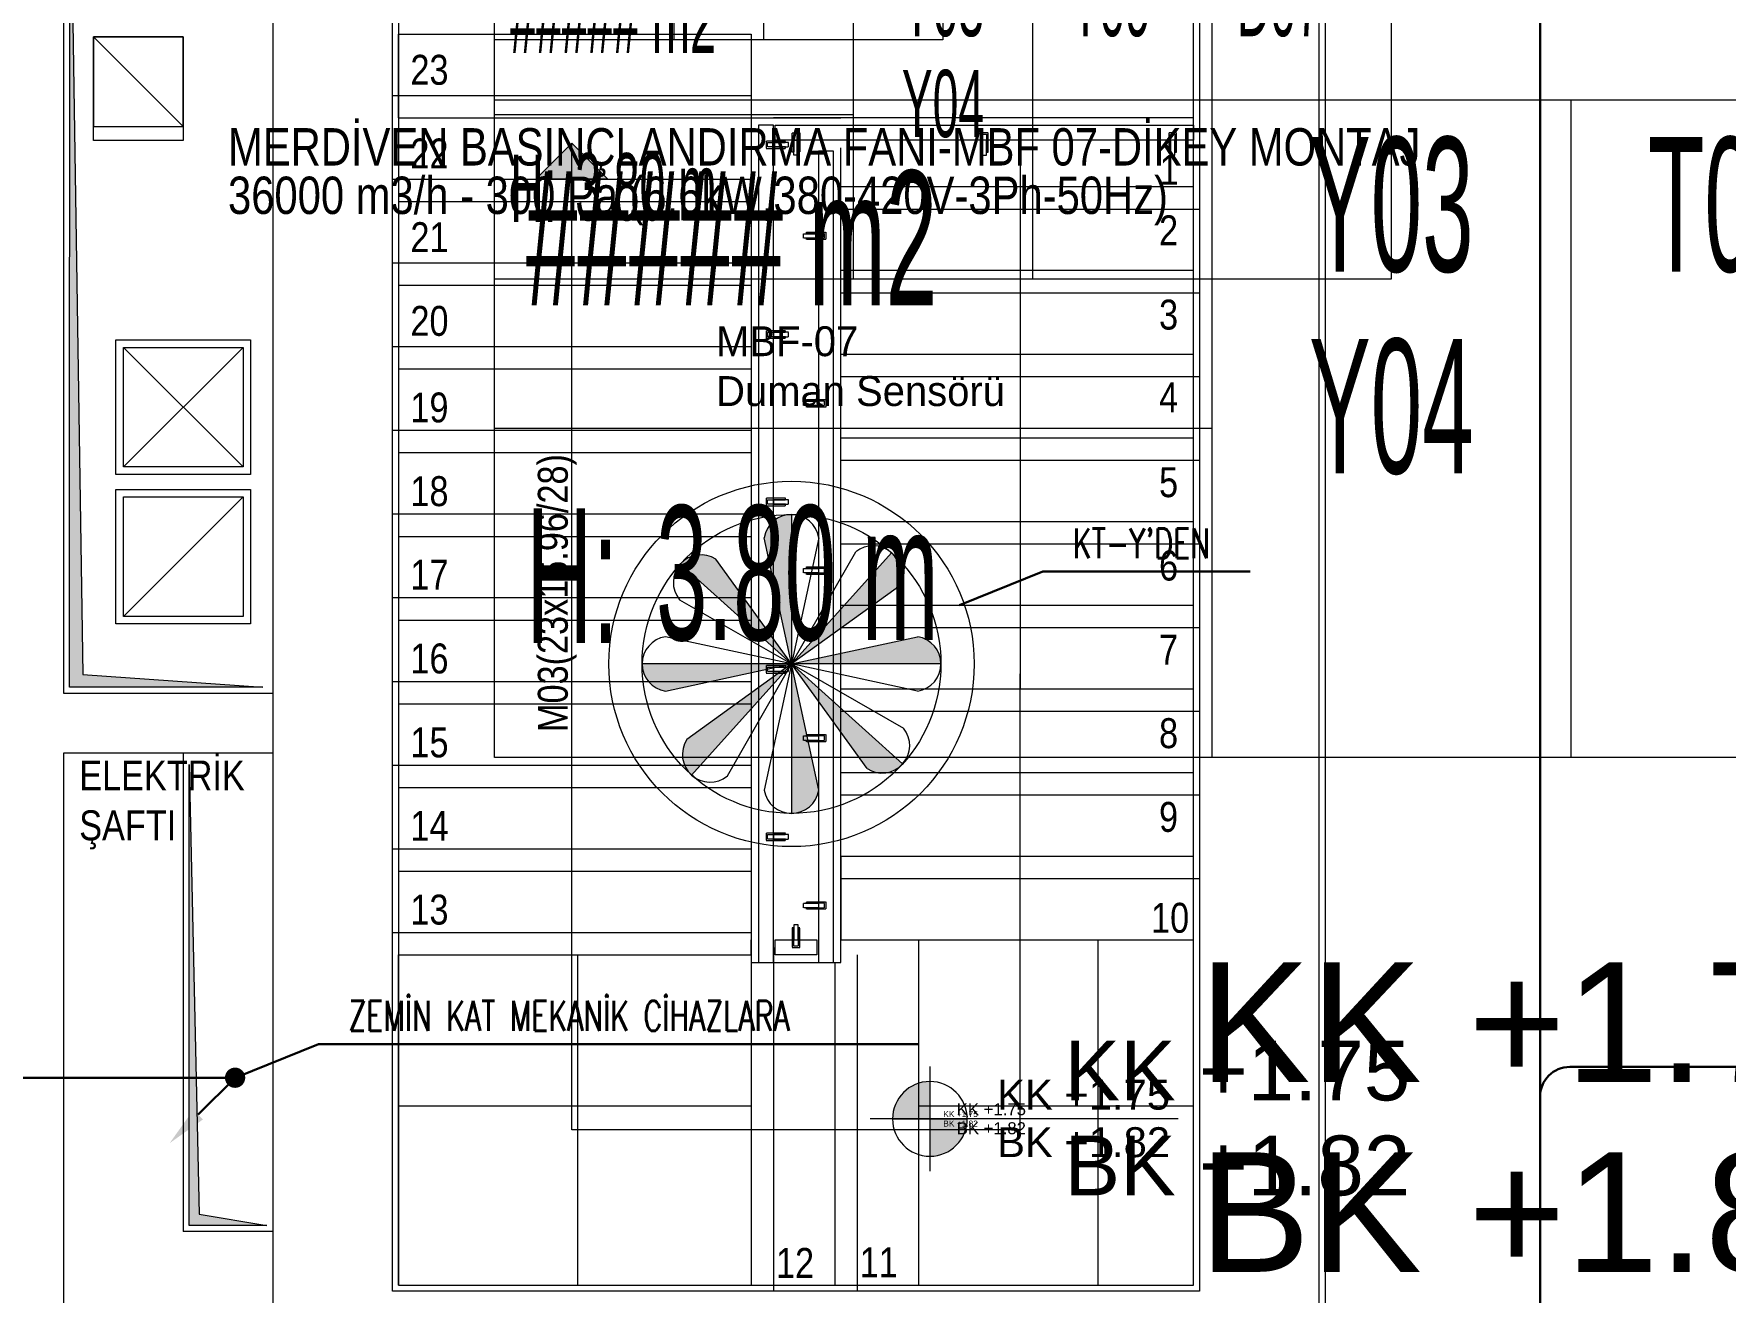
# Model space of a CAD drawing. Extents: x -9058 to 11890, y 0 to 4205.
# Drawn here: x 8725 to 9291, y 2956 to 3376 of the extents above; entities that cross this region are included whole.
import ezdxf
from ezdxf.enums import TextEntityAlignment as Align

# ---------------------------------------------------------------- set-up
doc = ezdxf.new("R2010")
doc.units = 0
doc.header["$MEASUREMENT"] = 0
for name, pattern in [('DOT2', [0.125, 0, -0.125]), ('DUZ', [0]), ('HIDDEN', [0.375, 0.25, -0.125]), ('Strichpunkt2', [12.7, 6.35, -3.175, 0, -3.175])]:
    doc.linetypes.add(name, pattern=pattern)
doc.layers.get('0').update_dxf_attribs({"color": 9, "lineweight": 9})
doc.layers.add('1-MERDIVEN-Y-TEXT', color=181, linetype='Continuous')
doc.layers.add('Bakirci', color=6, linetype='Strichpunkt2')
for name, color, linetype, lineweight in [('20', 9, 'DOT2', 9), ('40A', 9, 'Continuous', 9), ('E-AŞAĞI İNEN HAT', 7, 'Continuous', 30), ('E-KABLO', 7, 'Continuous', 30), ('E-YAZI', 7, 'Continuous', 30), ('H-CIHAZ', 132, 'Continuous', 40), ('M-TEFRIS2-015', 129, 'Continuous', 9), ('M-TEFRIS2-015 @ 1 (1)', 129, 'Continuous', 9), ('M-TEFRIS2-015 @ 1 (2)', 129, 'Continuous', 9), ('M-TEFRIS2-015 @ 10 (1)', 129, 'Continuous', 9), ('M-TEFRIS2-015 @ 10 (2)', 129, 'Continuous', 9), ('M-TEFRIS2-015 @ 10 (3)', 129, 'Continuous', 9), ('M-TEFRIS2-015 @ 2 (1)', 129, 'Continuous', 9), ('M-TEFRIS2-015 @ 2 (2)', 129, 'Continuous', 9), ('M-TEFRIS2-015 @ 20', 129, 'Continuous', 9), ('M-TEFRIS2-015 @ 5 (1)', 129, 'Continuous', 9), ('M-TEFRIS2-015 @ 5 (2)', 129, 'Continuous', 9)]:
    doc.layers.add(name, color=color, linetype=linetype, lineweight=lineweight)
doc.styles.add('Arial', font='arial.ttf', dxfattribs={"height": 2.5})
doc.styles.add('E-YAZI', font='txttw.shx')
doc.styles.add('LUCIDASANS', font='arial.ttf', dxfattribs={"width": 0.8})
doc.styles.add('MuuM_TEXT-STANDART', font='ARIALN.TTF')

# ---------------------------------------------------------------- blocks, each defined once
blk = doc.blocks.new('0a_roomno2')
blk.add_lwpolyline([(30, -16), (0, -16), (0, 0), (30, 0)], close=True)
for points in [[(0, 0), (30, 0)], [(0, -5), (30, -5)], [(12, -5), (12, -16)], [(18, -5), (18, -16)], [(24, -5), (24, -16)], [(12, -10.5), (0, -10.5)]]:
    blk.add_lwpolyline(points)
at = {"layer": '40A'}
blk.add_lwpolyline([(0, 0), (30, 0)], dxfattribs=at)
at = {"style": 'MuuM_TEXT-STANDART', "width": 0.6}
blk.add_text('H:', height=2.25, dxfattribs=at).set_placement((0.525, -12.962), align=Align.MIDDLE_LEFT)
at = {"style": 'Arial'}
blk.add_attdef('ODANO', (0, 1.505), '', height=3, dxfattribs=at)
blk.add_attdef('MEKANADI', text='', height=3, dxfattribs=at).set_placement((0.525, -4.75), align=Align.BOTTOM_LEFT)
at = {"style": 'MuuM_TEXT-STANDART', "width": 0.6}
for tag, p in [('YER01', (15, -7)), ('TAVAN01', (20.625, -7)), ('DUVAR01', (26.25, -7)), ('YER02', (15, -10.375)), ('TAVAN02', (20.625, -10.375)), ('DUVAR02', (26.25, -10.375)), ('YER03', (15, -13.75)), ('TAVAN03', (20.625, -13.75)), ('DUVAR03', (26.25, -13.75))]:
    blk.add_attdef(tag, text='', height=2.25, dxfattribs=at).set_placement(p, align=Align.MIDDLE_CENTER)
at = {"style": 'MuuM_TEXT-STANDART'}
blk.add_attdef('M2', text='', height=2.25, dxfattribs=at).set_placement((1.323, -7.805), align=Align.MIDDLE_LEFT)
at = {"style": 'MuuM_TEXT-STANDART', "width": 0.6}
blk.add_attdef('TEMIZTAVANYUKSEKLIGI', text='', height=2.25, dxfattribs=at).set_placement((2.7, -13.162), align=Align.MIDDLE_LEFT)
blk = doc.blocks.new('*U671')
at = {"layer": 'M-TEFRIS2-015 @ 10 (1)'}
ref = blk.add_blockref('0a_roomno2', (8879.22, 3454.43), dxfattribs=dict(at, xscale=10, yscale=10, zscale=10))
ref.add_attrib('ODANO', ' PRS-1K-07', (8879.22, 3471.98), dxfattribs={"layer": '0', "height": 30, "style": 'Arial'})
ref.add_attrib('MEKANADI', 'M03 Y.MERD.', dxfattribs={"layer": '0', "height": 30, "style": 'Arial', "width": 0.9}).set_placement((8884.47, 3409.43), align=Align.BOTTOM_LEFT)
ref.add_attrib('M2', '##### m2', dxfattribs={"layer": '0', "height": 22.5, "style": 'MuuM_TEXT-STANDART', "width": 0.6}).set_placement((8884.47, 3381.3), align=Align.MIDDLE_LEFT)
ref.add_attrib('TEMIZTAVANYUKSEKLIGI', '3.80 m', dxfattribs={"layer": '0', "height": 22.5, "style": 'MuuM_TEXT-STANDART', "width": 0.6}).set_placement((8906.22, 3325.31), align=Align.MIDDLE_LEFT)
ref.add_attrib('YER01', 'Y03', dxfattribs={"layer": '0', "height": 22.5, "style": 'MuuM_TEXT-STANDART', "width": 0.6}).set_placement((9029.22, 3386.93), align=Align.MIDDLE_CENTER)
ref.add_attrib('TAVAN01', 'T09', dxfattribs={"layer": '0', "height": 22.5, "style": 'MuuM_TEXT-STANDART', "width": 0.6}).set_placement((9085.47, 3386.93), align=Align.MIDDLE_CENTER)
ref.add_attrib('DUVAR01', 'D07', dxfattribs={"layer": '0', "height": 22.5, "style": 'MuuM_TEXT-STANDART', "width": 0.6}).set_placement((9141.72, 3386.93), align=Align.MIDDLE_CENTER)
ref.add_attrib('YER02', 'Y04', dxfattribs={"layer": '0', "height": 22.5, "style": 'MuuM_TEXT-STANDART', "width": 0.6}).set_placement((9029.22, 3353.18), align=Align.MIDDLE_CENTER)
at = {"layer": 'M-TEFRIS2-015 @ 10 (2)'}
ref = blk.add_blockref('0a_roomno2', (8879.22, 3454.43), dxfattribs=dict(at, xscale=10, yscale=10, zscale=10))
ref.add_attrib('ODANO', ' PRS-1K-07', (8879.22, 3471.98), dxfattribs={"layer": '0', "height": 30, "style": 'Arial'})
ref.add_attrib('MEKANADI', 'M03 Y.MERD.', dxfattribs={"layer": '0', "height": 30, "style": 'Arial', "width": 0.9}).set_placement((8884.47, 3409.43), align=Align.BOTTOM_LEFT)
ref.add_attrib('M2', '##### m2', dxfattribs={"layer": '0', "height": 22.5, "style": 'MuuM_TEXT-STANDART', "width": 0.6}).set_placement((8884.47, 3381.3), align=Align.MIDDLE_LEFT)
ref.add_attrib('TEMIZTAVANYUKSEKLIGI', '3.80 m', dxfattribs={"layer": '0', "height": 22.5, "style": 'MuuM_TEXT-STANDART', "width": 0.6}).set_placement((8906.22, 3325.31), align=Align.MIDDLE_LEFT)
ref.add_attrib('YER01', 'Y03', dxfattribs={"layer": '0', "height": 22.5, "style": 'MuuM_TEXT-STANDART', "width": 0.6}).set_placement((9029.22, 3386.93), align=Align.MIDDLE_CENTER)
ref.add_attrib('TAVAN01', 'T09', dxfattribs={"layer": '0', "height": 22.5, "style": 'MuuM_TEXT-STANDART', "width": 0.6}).set_placement((9085.47, 3386.93), align=Align.MIDDLE_CENTER)
ref.add_attrib('DUVAR01', 'D07', dxfattribs={"layer": '0', "height": 22.5, "style": 'MuuM_TEXT-STANDART', "width": 0.6}).set_placement((9141.72, 3386.93), align=Align.MIDDLE_CENTER)
ref.add_attrib('YER02', 'Y04', dxfattribs={"layer": '0', "height": 22.5, "style": 'MuuM_TEXT-STANDART', "width": 0.6}).set_placement((9029.22, 3353.18), align=Align.MIDDLE_CENTER)
at = {"layer": 'M-TEFRIS2-015 @ 20'}
ref = blk.add_blockref('0a_roomno2', (8879.22, 3454.43), dxfattribs=dict(at, xscale=20, yscale=20, zscale=20))
ref.add_attrib('M2', '##### m2', dxfattribs={"layer": '0', "height": 45, "style": 'MuuM_TEXT-STANDART', "width": 0.6}).set_placement((8889.72, 3308.18), align=Align.MIDDLE_LEFT)
ref.add_attrib('TEMIZTAVANYUKSEKLIGI', '3.80 m', dxfattribs={"layer": '0', "height": 45, "style": 'MuuM_TEXT-STANDART', "width": 0.6}).set_placement((8933.22, 3196.19), align=Align.MIDDLE_LEFT)
ref.add_attrib('YER01', 'Y03', dxfattribs={"layer": '0', "height": 45, "style": 'MuuM_TEXT-STANDART', "width": 0.6}).set_placement((9179.22, 3319.43), align=Align.MIDDLE_CENTER)
ref.add_attrib('TAVAN01', 'T09', dxfattribs={"layer": '0', "height": 45, "style": 'MuuM_TEXT-STANDART', "width": 0.6}).set_placement((9291.72, 3319.43), align=Align.MIDDLE_CENTER)
ref.add_attrib('YER02', 'Y04', dxfattribs={"layer": '0', "height": 45, "style": 'MuuM_TEXT-STANDART', "width": 0.6}).set_placement((9179.22, 3251.93), align=Align.MIDDLE_CENTER)
at = {"layer": 'M-TEFRIS2-015 @ 5 (1)'}
ref = blk.add_blockref('0a_roomno2', (8879.22, 3454.43), dxfattribs=dict(at, xscale=5, yscale=5, zscale=5))
ref.add_attrib('ODANO', ' PRS-1K-07', (8879.22, 3463.2), dxfattribs={"layer": '0', "height": 15, "style": 'Arial'})
ref.add_attrib('MEKANADI', 'M03 Y.MERD.', dxfattribs={"layer": '0', "height": 15, "style": 'Arial', "width": 0.9}).set_placement((8881.85, 3431.93), align=Align.BOTTOM_LEFT)
ref.add_attrib('M2', '##### m2', dxfattribs={"layer": '0', "height": 11.25, "style": 'MuuM_TEXT-STANDART', "width": 0.6}).set_placement((8881.85, 3417.87), align=Align.MIDDLE_LEFT)
ref.add_attrib('TEMIZTAVANYUKSEKLIGI', '3.80 m', dxfattribs={"layer": '0', "height": 11.25, "style": 'MuuM_TEXT-STANDART', "width": 0.6}).set_placement((8892.72, 3389.87), align=Align.MIDDLE_LEFT)
ref.add_attrib('YER01', 'Y03', dxfattribs={"layer": '0', "height": 11.25, "style": 'MuuM_TEXT-STANDART', "width": 0.6}).set_placement((8954.22, 3420.68), align=Align.MIDDLE_CENTER)
ref.add_attrib('TAVAN01', 'T09', dxfattribs={"layer": '0', "height": 11.25, "style": 'MuuM_TEXT-STANDART', "width": 0.6}).set_placement((8982.35, 3420.68), align=Align.MIDDLE_CENTER)
ref.add_attrib('DUVAR01', 'D07', dxfattribs={"layer": '0', "height": 11.25, "style": 'MuuM_TEXT-STANDART', "width": 0.6}).set_placement((9010.47, 3420.68), align=Align.MIDDLE_CENTER)
ref.add_attrib('YER02', 'Y04', dxfattribs={"layer": '0', "height": 11.25, "style": 'MuuM_TEXT-STANDART', "width": 0.6}).set_placement((8954.22, 3403.8), align=Align.MIDDLE_CENTER)
at = {"layer": 'M-TEFRIS2-015 @ 5 (2)'}
ref = blk.add_blockref('0a_roomno2', (8879.22, 3454.43), dxfattribs=dict(at, xscale=5, yscale=5, zscale=5))
ref.add_attrib('ODANO', ' PRS-1K-07', (8879.22, 3463.2), dxfattribs={"layer": '0', "height": 15, "style": 'Arial'})
ref.add_attrib('MEKANADI', 'M03 Y.MERD.', dxfattribs={"layer": '0', "height": 15, "style": 'Arial', "width": 0.9}).set_placement((8881.85, 3431.93), align=Align.BOTTOM_LEFT)
ref.add_attrib('M2', '##### m2', dxfattribs={"layer": '0', "height": 11.25, "style": 'MuuM_TEXT-STANDART', "width": 0.6}).set_placement((8881.85, 3417.87), align=Align.MIDDLE_LEFT)
ref.add_attrib('TEMIZTAVANYUKSEKLIGI', '3.80 m', dxfattribs={"layer": '0', "height": 11.25, "style": 'MuuM_TEXT-STANDART', "width": 0.6}).set_placement((8892.72, 3389.87), align=Align.MIDDLE_LEFT)
ref.add_attrib('YER01', 'Y03', dxfattribs={"layer": '0', "height": 11.25, "style": 'MuuM_TEXT-STANDART', "width": 0.6}).set_placement((8954.22, 3420.68), align=Align.MIDDLE_CENTER)
ref.add_attrib('TAVAN01', 'T09', dxfattribs={"layer": '0', "height": 11.25, "style": 'MuuM_TEXT-STANDART', "width": 0.6}).set_placement((8982.35, 3420.68), align=Align.MIDDLE_CENTER)
ref.add_attrib('DUVAR01', 'D07', dxfattribs={"layer": '0', "height": 11.25, "style": 'MuuM_TEXT-STANDART', "width": 0.6}).set_placement((9010.47, 3420.68), align=Align.MIDDLE_CENTER)
ref.add_attrib('YER02', 'Y04', dxfattribs={"layer": '0', "height": 11.25, "style": 'MuuM_TEXT-STANDART', "width": 0.6}).set_placement((8954.22, 3403.8), align=Align.MIDDLE_CENTER)
blk = doc.blocks.new('p-lama profili')
at = {"layer": '20', "linetype": 'HIDDEN', "ltscale": 0.5}
blk.add_lwpolyline([(0.75, -0.45), (-0.75, -0.45), (-0.75, -6.5), (-1.25, -6.5), (-1.25, -0.45), (-1.25, -0.45), (-1.25, 0), (1.25, 0), (1.25, -0.45), (1.25, -0.45), (1.25, -6.5), (0.75, -6.5), (0.75, -0.45)], dxfattribs=at)
blk.add_lwpolyline([(-0.75, -2.5), (0.75, -2.5), (0.75, -7.5), (-0.75, -7.5)], close=True, dxfattribs=at)
blk = doc.blocks.new('0a_elevationtarget-p')
h = blk.add_hatch(color=256)
h.paths.add_polyline_path([(2.5, 0, 0.414214), (0, 2.5), (0, 0)])
h.paths.add_polyline_path([(0, 0), (-2.5, 0, 0.414214), (0, -2.5)])
blk.add_line((0, -3.5), (0, 3.5))
blk.add_lwpolyline([(16.605, 0), (-4, 0)])
blk.add_circle((0, 0), 2.5)
at = {"layer": '40A'}
blk.add_lwpolyline([(-2.5, 0), (2.5, 0)], dxfattribs=at)
at = {"style": 'Arial'}
blk.add_attdef('BITMISKOT', text='', height=2, dxfattribs=at).set_placement((4.5, 0), align=Align.BOTTOM_LEFT)
blk.add_attdef('KABAKOT', text='', height=2, dxfattribs=at).set_placement((4.5, -0.592), align=Align.TOP_LEFT)
blk = doc.blocks.new('*U674')
at = {"layer": 'M-TEFRIS2-015 @ 1 (1)'}
ref = blk.add_blockref('0a_elevationtarget-p', (-9024.84, 3013.5), dxfattribs=dict(at, zscale=-1, rotation=180))
ref.add_attrib('BITMISKOT', 'BK +1.82', dxfattribs={"layer": '0', "height": 2, "style": 'Arial'}).set_placement((9029.34, 3010.34), align=Align.BOTTOM_LEFT)
ref.add_attrib('KABAKOT', 'KK +1.75', dxfattribs={"layer": '0', "height": 2, "style": 'Arial'}).set_placement((9029.34, 3016.12), align=Align.TOP_LEFT)
at = {"layer": 'M-TEFRIS2-015 @ 1 (2)'}
ref = blk.add_blockref('0a_elevationtarget-p', (1705.85, 3013.5), dxfattribs=dict(at, zscale=-1, rotation=180))
ref.add_attrib('BITMISKOT', 'BK +1.82', dxfattribs={"layer": '0', "height": 2, "style": 'Arial'}).set_placement((9029.34, 3010.34), align=Align.BOTTOM_LEFT)
ref.add_attrib('KABAKOT', 'KK +1.75', dxfattribs={"layer": '0', "height": 2, "style": 'Arial'}).set_placement((9029.34, 3016.12), align=Align.TOP_LEFT)
at = {"layer": 'M-TEFRIS2-015 @ 10 (2)'}
ref = blk.add_blockref('0a_elevationtarget-p', (1705.85, 3013.5), dxfattribs=dict(at, xscale=10, yscale=10, zscale=-10, rotation=180))
ref.add_attrib('BITMISKOT', 'BK +1.82', dxfattribs={"layer": '0', "height": 20, "style": 'Arial'}).set_placement((9069.84, 2981.92), align=Align.BOTTOM_LEFT)
ref.add_attrib('KABAKOT', 'KK +1.75', dxfattribs={"layer": '0', "height": 20, "style": 'Arial'}).set_placement((9069.84, 3039.68), align=Align.TOP_LEFT)
at = {"layer": 'M-TEFRIS2-015 @ 10 (3)'}
ref = blk.add_blockref('0a_elevationtarget-p', (1705.85, 3013.5), dxfattribs=dict(at, xscale=10, yscale=10, zscale=-10, rotation=180))
ref.add_attrib('BITMISKOT', 'BK +1.82', dxfattribs={"layer": '0', "height": 20, "style": 'Arial'}).set_placement((9069.84, 2981.92), align=Align.BOTTOM_LEFT)
ref.add_attrib('KABAKOT', 'KK +1.75', dxfattribs={"layer": '0', "height": 20, "style": 'Arial'}).set_placement((9069.84, 3039.68), align=Align.TOP_LEFT)
at = {"layer": 'M-TEFRIS2-015 @ 2 (1)'}
ref = blk.add_blockref('0a_elevationtarget-p', (-9024.84, 3013.5), dxfattribs=dict(at, xscale=2, yscale=2, zscale=-2, rotation=180))
ref.add_attrib('BITMISKOT', 'BK +1.82', dxfattribs={"layer": '0', "height": 4, "style": 'Arial'}).set_placement((9033.84, 3007.18), align=Align.BOTTOM_LEFT)
ref.add_attrib('KABAKOT', 'KK +1.75', dxfattribs={"layer": '0', "height": 4, "style": 'Arial'}).set_placement((9033.84, 3018.73), align=Align.TOP_LEFT)
at = {"layer": 'M-TEFRIS2-015 @ 2 (2)'}
ref = blk.add_blockref('0a_elevationtarget-p', (1705.85, 3013.5), dxfattribs=dict(at, xscale=2, yscale=2, zscale=-2, rotation=180))
ref.add_attrib('BITMISKOT', 'BK +1.82', dxfattribs={"layer": '0', "height": 4, "style": 'Arial'}).set_placement((9033.84, 3007.18), align=Align.BOTTOM_LEFT)
ref.add_attrib('KABAKOT', 'KK +1.75', dxfattribs={"layer": '0', "height": 4, "style": 'Arial'}).set_placement((9033.84, 3018.73), align=Align.TOP_LEFT)
at = {"layer": 'M-TEFRIS2-015 @ 20'}
ref = blk.add_blockref('0a_elevationtarget-p', (1705.85, 3013.5), dxfattribs=dict(at, xscale=20, yscale=20, zscale=-20, rotation=180))
ref.add_attrib('BITMISKOT', 'BK +1.82', dxfattribs={"layer": '0', "height": 40, "style": 'Arial'}).set_placement((9114.84, 2950.33), align=Align.BOTTOM_LEFT)
ref.add_attrib('KABAKOT', 'KK +1.75', dxfattribs={"layer": '0', "height": 40, "style": 'Arial'}).set_placement((9114.84, 3065.86), align=Align.TOP_LEFT)
at = {"layer": 'M-TEFRIS2-015 @ 5 (2)'}
ref = blk.add_blockref('0a_elevationtarget-p', (9024.84, 3013.5), dxfattribs=dict(at, xscale=-5, yscale=5, zscale=5, rotation=180))
ref.add_attrib('BITMISKOT', 'BK +1.82', dxfattribs={"layer": '0', "height": 10, "style": 'Arial'}).set_placement((9047.34, 2997.71), align=Align.BOTTOM_LEFT)
ref.add_attrib('KABAKOT', 'KK +1.75', dxfattribs={"layer": '0', "height": 10, "style": 'Arial'}).set_placement((9047.34, 3026.59), align=Align.TOP_LEFT)
blk = doc.blocks.new('100_AŞAĞI İNEN HAT')
at = {"layer": 'E-AŞAĞI İNEN HAT', "color": 3, "linetype": 'Continuous'}
blk.add_line((-2.47, -2.47), (0, 0), dxfattribs=at)
at = {"layer": 'E-AŞAĞI İNEN HAT', "color": 4, "linetype": 'Continuous', "const_width": 0.675}
blk.add_lwpolyline([(-0.34, 0, 1), (0.34, 0, 1)], format="xyb", close=True, dxfattribs=at)
at = {"layer": 'E-AŞAĞI İNEN HAT', "color": 3, "linetype": 'Continuous'}
blk.add_solid([(-2.15, -2.79), (-2.79, -2.15), (-4.38, -4.38)], dxfattribs=at)
blk = doc.blocks.new('A$C595C5DB4')
at = {"lineweight": 9}
h = blk.add_hatch(color=252, dxfattribs=at)
h.paths.add_polyline_path([(0, -50, 0.369511), (9.11, -42.2), (0, 0), (0, 0)])
h.paths.add_polyline_path([(0, 50, 0.369512), (-9.11, 42.2), (0, 0)])
h = blk.add_hatch(color=252, dxfattribs=at)
h.paths.add_polyline_path([(37.16, -33.45, -0.369511), (25.27, -35), (0, 0), (0, 0)])
h.paths.add_polyline_path([(-37.16, 33.45, -0.369512), (-25.27, 35), (0, 0)])
h = blk.add_hatch(color=252, dxfattribs=at)
h.paths.add_polyline_path([(33.45, 37.16, -0.369511), (35, 25.27), (0, 0), (0, 0)])
h.paths.add_polyline_path([(-33.45, -37.16, -0.369512), (-35, -25.27), (0, 0)])
h = blk.add_hatch(color=252, dxfattribs=at)
h.paths.add_polyline_path([(-50, 0, 0.369511), (-42.2, -9.11), (0, 0), (0, 0)])
h.paths.add_polyline_path([(50, 0, 0.369512), (42.2, 9.11), (0, 0)])
at = {"color": 252, "lineweight": 9}
for p, q in [((0, 50), (0, -50)), ((0, 0), (-9.11, 42.2)), ((9.11, 42.2), (0, 0)), ((-33.45, -37.16), (33.45, 37.16)), ((0, 0), (-25.27, 35)), ((0, 0), (21.47, 37.46)), ((-37.16, 33.45), (37.16, -33.45)), ((35, 25.27), (0, 0)), ((-37.46, 21.47), (0, 0)), ((0, 0), (-42.2, 9.11)), ((0, 0), (42.2, 9.11)), ((50, 0), (-50, 0)), ((0, 0), (-35, -25.27)), ((-21.47, -37.46), (0, 0)), ((-42.2, -9.11), (0, 0)), ((0, 0), (-9.11, -42.2)), ((9.11, -42.2), (0, 0)), ((42.2, -9.11), (0, 0)), ((25.27, -35), (0, 0)), ((0, 0), (37.46, -21.47))]:
    blk.add_line(p, q, dxfattribs=at)
at = {"lineweight": 13}
for radius in [61.11, 50]:
    blk.add_circle((0, 0), radius, dxfattribs=at)
at = {"color": 252, "lineweight": 9}
for centre, start, end in [((0, 40.78), 8.8807, 171.1196), ((-30.31, 27.28), 56.8867, 219.1256), ((27.28, 30.31), 326.887, 129.1259), ((-40.78, 0), 98.8804, 261.1193), ((40.78, 0), 278.8807, 81.1196), ((30.31, -27.28), 236.887, 39.1259), ((-27.28, -30.31), 146.8867, 309.1256), ((0, -40.78), 188.8804, 351.1193)]:
    blk.add_arc(centre, 9.22, start, end, dxfattribs=at)

msp = doc.modelspace()

# ---------------------------------------------------------------- hatches: boundary and pattern name
at = {"layer": 'M-TEFRIS2-015'}
h = msp.add_hatch(color=256, dxfattribs=at)
h.dxf.hatch_style = 1
h.paths.add_polyline_path([(8737.11, 3445.87), (8741.44, 3162.18), (8801.69, 3157.87), (8737.06, 3157.87)])
h = msp.add_hatch(color=256, dxfattribs=at)
h.dxf.hatch_style = 1
h.paths.add_polyline_path([(8917.06, 3327.87), (8893.06, 3327.87), (8905.06, 3339.9)])
h = msp.add_hatch(color=256, dxfattribs=at)
h.dxf.hatch_style = 1
h.paths.add_polyline_path([(8777.06, 3132.07), (8780.38, 2981.61), (8803.08, 2977.87), (8777.06, 2977.87)])
h = msp.add_hatch(dxfattribs=at)
h.set_pattern_fill('_USER', color=256, scale=60, angle=360, double=1, pattern_type=0)
h.set_pattern_definition([(360, (9021.06, 2957.873), (1e-14, 60), []), (90, (9021.06, 2957.873), (-60, 4e-15), [])])
h.paths.add_polyline_path([(9021.06, 2957.87), (9021.06, 3073.37), (9113.06, 3073.37), (9113.06, 2957.87)])
h = msp.add_hatch(dxfattribs=at)
h.set_pattern_fill('_USER', color=256, scale=60, angle=360, double=1, pattern_type=0)
h.set_pattern_definition([(360, (8847.06, 2957.873), (1e-14, 60), []), (90, (8847.06, 2957.873), (-60, 4e-15), [])])
h.paths.add_polyline_path([(8965.06, 3068.37), (8965.06, 2957.87), (8847.06, 2957.87), (8847.06, 3068.37)])

# ---------------------------------------------------------------- linework, layer by layer
at = {"layer": '20', "linetype": 'HIDDEN', "ltscale": 0.5}
msp.add_lwpolyline([(8970.51, 3107.12), (8970.51, 3108.62), (8976.56, 3108.62), (8976.56, 3109.12), (8970.51, 3109.12), (8970.51, 3109.12), (8970.06, 3109.12), (8970.06, 3106.62), (8970.51, 3106.62), (8970.51, 3106.62), (8976.56, 3106.62), (8976.56, 3107.12), (8970.51, 3107.12)], dxfattribs=at)
msp.add_lwpolyline([(8972.56, 3108.62), (8972.56, 3107.12), (8977.56, 3107.12), (8977.56, 3108.62)], close=True, dxfattribs=at)
at = {"layer": 'E-KABLO', "color": 6, "ltscale": 40}
for p, q in [((9228.97, 3728.72), (9228.97, 2654.26)), ((8792.41, 3027.27), (8712.56, 3027.27)), ((9529.17, 3030.91), (9238.97, 3030.91))]:
    msp.add_line(p, q, dxfattribs=at)
msp.add_arc((9238.97, 3020.91), 10, 90, 180, dxfattribs=at)
at = {"layer": 'E-YAZI'}
for p, q in [((9062.61, 3196.6), (9034.72, 3185.37)), ((9132.02, 3196.6), (9062.61, 3196.6)), ((8820.3, 3038.5), (8792.41, 3027.27)), ((9021.06, 3038.5), (8820.3, 3038.5))]:
    msp.add_line(p, q, dxfattribs=at)
at = {"layer": 'M-TEFRIS2-015'}
for p, q in [((8745.06, 3375.47), (8775.06, 3345.47)), ((8795.06, 3231.58), (8755.06, 3271.58)), ((8795.06, 3271.58), (8755.06, 3231.58)), ((8795.06, 3221.58), (8755.06, 3181.58))]:
    msp.add_line(p, q, dxfattribs=at)
for points in [[(9157.06, 3763.87), (9157.06, 3723.87), (9093.06, 3723.87), (9093.06, 3763.87), (8847.06, 3763.87), (8847.06, 3507.87), (8992.06, 3507.87), (8992.06, 3488.87), (8847.06, 3488.87), (8847.06, 3488.87), (8847.06, 3488.87), (8847.06, 2957.87), (9113.06, 2957.87), (9113.06, 3488.87), (9098.06, 3488.87), (9098.06, 3507.87), (9113.06, 3507.87), (9113.06, 3617.87), (9130.06, 3617.87)], [(9157.06, 3505.87), (9157.06, 2903.87), (9127.06, 2903.87), (9127.06, 2862.87), (9125.06, 2862.87)], [(8847.06, 3348.37), (8847.06, 3376.37), (8965.06, 3376.37), (8965.06, 3348.37)], [(8845.06, 3355.87), (8845.06, 3355.87), (8965.06, 3355.87)], [(8847.06, 3348.37), (8965.06, 3348.37)], [(8847.06, 3348.37), (8965.06, 3348.37)], [(8965.06, 3348.37), (8965.06, 3065.87), (8995.06, 3065.87), (8995.06, 3149.87)], [(8965.06, 3348.37), (8967.56, 3348.37), (8995.06, 3348.37)], [(9113.06, 3348.37), (8972.56, 3348.37)], [(9054.91, 3162.37), (9054.91, 3009.86), (8905.06, 3009.86), (8905.06, 3339.9)], [(8995.06, 3149.87), (8995.06, 3338.37)], [(9055.06, 3338.37), (9055.06, 3157.37), (9055.06, 3157.37)], [(8845.06, 3327.87), (8965.06, 3327.87)], [(8995.06, 3325.37), (9113.06, 3325.37)], [(8847.06, 3320.37), (8965.06, 3320.37)], [(8995.06, 3317.87), (9115.06, 3317.87)], [(8845.06, 3299.87), (8965.06, 3299.87)], [(8995.06, 3297.37), (9113.06, 3297.37)], [(8847.06, 3292.37), (8965.06, 3292.37)], [(8995.06, 3289.87), (9115.06, 3289.87)], [(8845.06, 3271.87), (8965.06, 3271.87)], [(8995.06, 3269.37), (9113.06, 3269.37)], [(8847.06, 3264.37), (8965.06, 3264.37)], [(8995.06, 3261.87), (9115.06, 3261.87)], [(8845.06, 3243.87), (8965.06, 3243.87)], [(8995.06, 3241.37), (9113.06, 3241.37)], [(8847.06, 3236.37), (8965.06, 3236.37)], [(8995.06, 3233.87), (9115.06, 3233.87)], [(8845.06, 3215.87), (8965.06, 3215.87)], [(8847.06, 3208.37), (8965.06, 3208.37)], [(8995.06, 3213.37), (9113.06, 3213.37)], [(8995.06, 3205.87), (9115.06, 3205.87)], [(8845.06, 3187.87), (8965.06, 3187.87)], [(8847.06, 3180.37), (8965.06, 3180.37)], [(8995.06, 3185.37), (9113.06, 3185.37)], [(8995.06, 3177.87), (9115.06, 3177.87)], [(8845.06, 3159.87), (8965.06, 3159.87)], [(8995.06, 3157.37), (9113.06, 3157.37)], [(8847.06, 3152.37), (8965.06, 3152.37)], [(8995.06, 3149.87), (9054.91, 3149.87)], [(9055.06, 3149.87), (9115.06, 3149.87)], [(8775.06, 3135.87), (8775.06, 2975.87)], [(8845.06, 3131.87), (8965.06, 3131.87)], [(8995.06, 3129.37), (9113.06, 3129.37)], [(8847.06, 3124.37), (8965.06, 3124.37)], [(8995.06, 3121.87), (9115.06, 3121.87)], [(8845.06, 3103.87), (8965.06, 3103.87)], [(8995.06, 3101.37), (9113.06, 3101.37)], [(8995.06, 3101.37), (8995.06, 3073.37), (9113.06, 3073.37)], [(8847.06, 3096.37), (8965.06, 3096.37)], [(8995.06, 3093.87), (9115.06, 3093.87)], [(8845.06, 3075.87), (8965.06, 3075.87)], [(8847.06, 3068.37), (8965.06, 3068.37), (8965.06, 3073.37)], [(8965.06, 3073.37), (8965.06, 2957.87)], [(8995.06, 3073.37), (9113.06, 3073.37)], [(9021.06, 3073.37), (9021.06, 2957.87)], [(8972.56, 3070.87), (8972.56, 2955.87)], [(9000.56, 3068.37), (9000.56, 2955.87)], [(8993.06, 3065.87), (8993.06, 2957.87)], [(8805.06, 2975.87), (8775.06, 2975.87)]]:
    msp.add_lwpolyline(points, dxfattribs=at)
for points in [[(8668.36, 2725.87), (8668.36, 2725.87), (8668.36, 2710.87), (8555.06, 2710.87), (8555.06, 2920.87), (8720.06, 2920.87), (8720.06, 3505.87), (8805.06, 3505.87), (8805.06, 3490.87), (8735.06, 3490.87), (8735.06, 3155.87), (8805.06, 3155.87), (8805.06, 3135.87), (8735.06, 3135.87), (8735.06, 2920.87), (8805.06, 2920.87), (8805.06, 2905.87), (8570.06, 2905.87), (8570.06, 2725.87), (8668.36, 2725.87)], [(9115.06, 3345.87), (9115.06, 3345.87), (9115.06, 3345.87), (9115.06, 2955.87), (8845.06, 2955.87), (8845.06, 3345.87), (8845.06, 3345.87), (8845.06, 3505.87), (8805.06, 3505.87), (8805.06, 2905.87), (9155.06, 2905.87), (9155.06, 3505.87), (9115.06, 3505.87)], [(8737.11, 3445.87), (8741.44, 3162.18), (8801.69, 3157.87), (8737.06, 3157.87)], [(8745.06, 3340.79), (8745.06, 3375.47), (8775.06, 3375.47), (8775.06, 3340.79)], [(8745.06, 3345.47), (8775.06, 3345.47), (8775.06, 3375.47), (8745.06, 3375.47)], [(8972.56, 3345.87), (8967.56, 3345.87), (8967.56, 3065.87), (8972.56, 3065.87)], [(8973.06, 3340.87), (8973.06, 3345.87), (9113.06, 3345.87), (9113.06, 3340.87)], [(8917.06, 3327.87), (8893.06, 3327.87), (8905.06, 3339.9)], [(8917.06, 3327.87), (8893.06, 3327.87), (8905.06, 3339.9)], [(8992.56, 3337.26), (8987.56, 3337.26), (8987.56, 3065.87), (8992.56, 3065.87)], [(8752.56, 3229.08), (8752.56, 3274.08), (8797.56, 3274.08), (8797.56, 3229.08)], [(8755.06, 3231.58), (8755.06, 3271.58), (8795.06, 3271.58), (8795.06, 3231.58)], [(8752.56, 3179.08), (8752.56, 3224.08), (8797.56, 3224.08), (8797.56, 3179.08)], [(8755.06, 3181.58), (8755.06, 3221.58), (8795.06, 3221.58), (8795.06, 3181.58)], [(8777.06, 3132.07), (8780.38, 2981.61), (8803.08, 2977.87), (8777.06, 2977.87)], [(8973.06, 3068.37), (8973.06, 3073.37), (8987.06, 3073.37), (8987.06, 3068.37)]]:
    msp.add_lwpolyline(points, close=True, dxfattribs=at)

# ---------------------------------------------------------------- block references
at = {"layer": 'E-AŞAĞI İNEN HAT', "xscale": 5, "yscale": 5, "zscale": 5}
msp.add_blockref('100_AŞAĞI İNEN HAT', (8792.41, 3027.27), dxfattribs=at)
at = {"layer": 'H-CIHAZ'}
msp.add_blockref('A$C595C5DB4', (8978.56, 3165.69), dxfattribs=at)
at = {"layer": 'M-TEFRIS2-015', "color": 6}
for name in ['*U671', '*U674']:
    msp.add_blockref(name, (0, 0), dxfattribs=at)
at = {"layer": 'M-TEFRIS2-015', "xscale": -1}
for p, rotation in [((8970.06, 3339.37), 90), ((8970.06, 3275.87), 90), ((8970.06, 3219.87), 90), ((8970.06, 3163.87), 90), ((8980.06, 3070.87), 180)]:
    msp.add_blockref('p-lama profili', p, dxfattribs=dict(at, rotation=rotation))
at = {"layer": 'M-TEFRIS2-015'}
msp.add_blockref('p-lama profili', (8980.06, 3343.37), dxfattribs=at)
at = {"layer": 'M-TEFRIS2-015', "xscale": -1}
for p in [(9043.06, 3343.37), (9106.06, 3343.37)]:
    msp.add_blockref('p-lama profili', p, dxfattribs=at)
at = {"layer": 'M-TEFRIS2-015', "rotation": 270}
for p in [(8990.06, 3308.87), (8990.06, 3252.87), (8990.06, 3196.87), (8990.06, 3140.87), (8990.06, 3084.87)]:
    msp.add_blockref('p-lama profili', p, dxfattribs=at)

# ---------------------------------------------------------------- texts
at = {"layer": '1-MERDIVEN-Y-TEXT', "style": 'LUCIDASANS', "width": 0.8}
for s, p in [('MERDİVEN BASINÇLANDIRMA FANI-MBF 07-DİKEY MONTAJ', (8790.04, 3332.42)), ('36000 m3/h - 300 Pa (6.6kW,380-420V-3Ph-50Hz)', (8790.04, 3316.21))]:
    msp.add_text(s, height=12.5, dxfattribs=at).set_placement(p)
at = {"layer": 'Bakirci', "color": 3, "linetype": 'DUZ', "insert": (8953.33, 3278.64), "char_height": 10, "attachment_point": 1}
msp.add_mtext_dynamic_manual_height_columns('MBF-07\\PDuman Sensörü', width=210.6824, gutter_width=12.5, heights=[0], dxfattribs=at)
at = {"layer": 'E-KABLO', "color": 3, "linetype": 'Continuous', "style": 'E-YAZI', "width": 0.7}
for s, p in [("KT-Y'DEN", (9072.65, 3201.05)), ('ZEMİN KAT MEKANİK CİHAZLARA', (8830.34, 3042.94))]:
    msp.add_text(s, height=10, dxfattribs=at).set_placement(p)
at = {"layer": 'M-TEFRIS2-015', "style": 'MuuM_TEXT-STANDART'}
for s, p in [('23', (8851.07, 3359.45)), ('22', (8851.07, 3331.45)), ('1', (9101.74, 3325.97)), ('2', (9101.52, 3305.75)), ('21', (8851.07, 3303.45)), ('3', (9101.52, 3277.55)), ('20', (8851.07, 3275.45)), ('4', (9101.52, 3249.9)), ('19', (8851.07, 3246.49)), ('5', (9101.52, 3221.49)), ('18', (8851.07, 3218.49)), ('6', (9101.52, 3193.6)), ('17', (8851.07, 3190.52)), ('7', (9101.52, 3165.49)), ('16', (8851.07, 3162.52)), ('8', (9101.52, 3137.53)), ('15', (8851.07, 3134.45)), ('9', (9101.52, 3109.53)), ('14', (8851.07, 3106.54)), ('13', (8851.07, 3078.52)), ('10', (9098.85, 3075.77)), ('12', (8973.36, 2960.32)), ('11', (9001.35, 2960.55))]:
    msp.add_text(s, height=10, dxfattribs=at).set_placement(p)
at = {"layer": 'M-TEFRIS2-015', "insert": (8893.7, 3189.41), "char_height": 10, "attachment_point": 2, "rotation": 90, "style": 'MuuM_TEXT-STANDART'}
msp.add_mtext('M03(23x16.96/28)', dxfattribs=at)
at = {"layer": 'M-TEFRIS2-015', "insert": (8740.27, 3133.38), "char_height": 10, "attachment_point": 1, "style": 'MuuM_TEXT-STANDART'}
msp.add_mtext_dynamic_manual_height_columns('ELEKTRİK ŞAFTI', width=34.9751, gutter_width=750, heights=[0], dxfattribs=at)

doc.saveas('drawing.dxf')
